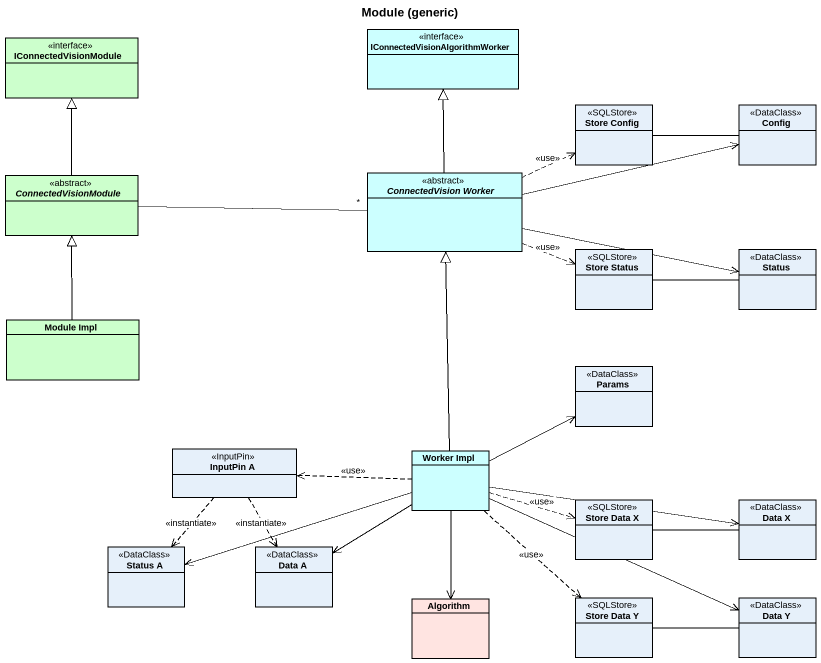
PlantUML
@startuml
title Module (generic)
hide circle
hide empty members
class IConnectedVisionModule <<interface>> #CCFFCC
class "IConnectedVisionAlgorithmWorker" as IConnectedVisionAlgorithmWor <<interface>> #CCFFFF
class "Store Config" as Store_Config <<SQLStore>>
class Config <<DataClass>>
abstract class ConnectedVisionModule <<abstract>> #CCFFCC
abstract class "ConnectedVision Worker" as ConnectedVision_Worker <<abstract>> #CCFFFF
class "Store Status" as Store_Status <<SQLStore>>
class Status <<DataClass>>
class "Module Impl" as Module_Impl #CCFFCC
class Params <<DataClass>>
class "InputPin A" as InputPin_A <<InputPin>>
class "Worker Impl" as Worker_Impl #CCFFFF
class "Store Data X" as Store_Data_X <<SQLStore>>
class "Data X" as Data_X <<DataClass>>
class "Status A" as Status_A <<DataClass>>
class "Data A" as Data_A <<DataClass>>
class Algorithm #FFE4E1
class "Store Data Y" as Store_Data_Y <<SQLStore>>
class "Data Y" as Data_Y <<DataClass>>
Store_Config -right- Config
ConnectedVisionModule -up-|> IConnectedVisionModule
ConnectedVision_Worker -up-|> IConnectedVisionAlgorithmWor
ConnectedVision_Worker .right.> Store_Config : <<use>>
ConnectedVision_Worker -right-> Config
ConnectedVision_Worker "*" -left- ConnectedVisionModule
ConnectedVision_Worker .right.> Store_Status : <<use>>
ConnectedVision_Worker -right-> Status
Store_Status -right- Status
Module_Impl -up-|> ConnectedVisionModule
InputPin_A ..> Status_A : <<instantiate>>
InputPin_A ..> Data_A : <<instantiate>>
Worker_Impl -up-|> ConnectedVision_Worker
Worker_Impl -right-> Params
Worker_Impl .left.> InputPin_A : <<use>>
Worker_Impl .right.> Store_Data_X : <<use>>
Worker_Impl -right-> Data_X
Worker_Impl -left-> Status_A
Worker_Impl --> Data_A
Worker_Impl --> Algorithm
Worker_Impl ..> Store_Data_Y : <<use>>
Worker_Impl -right-> Data_Y
Store_Data_X -right- Data_X
Store_Data_Y -right- Data_Y
@enduml
